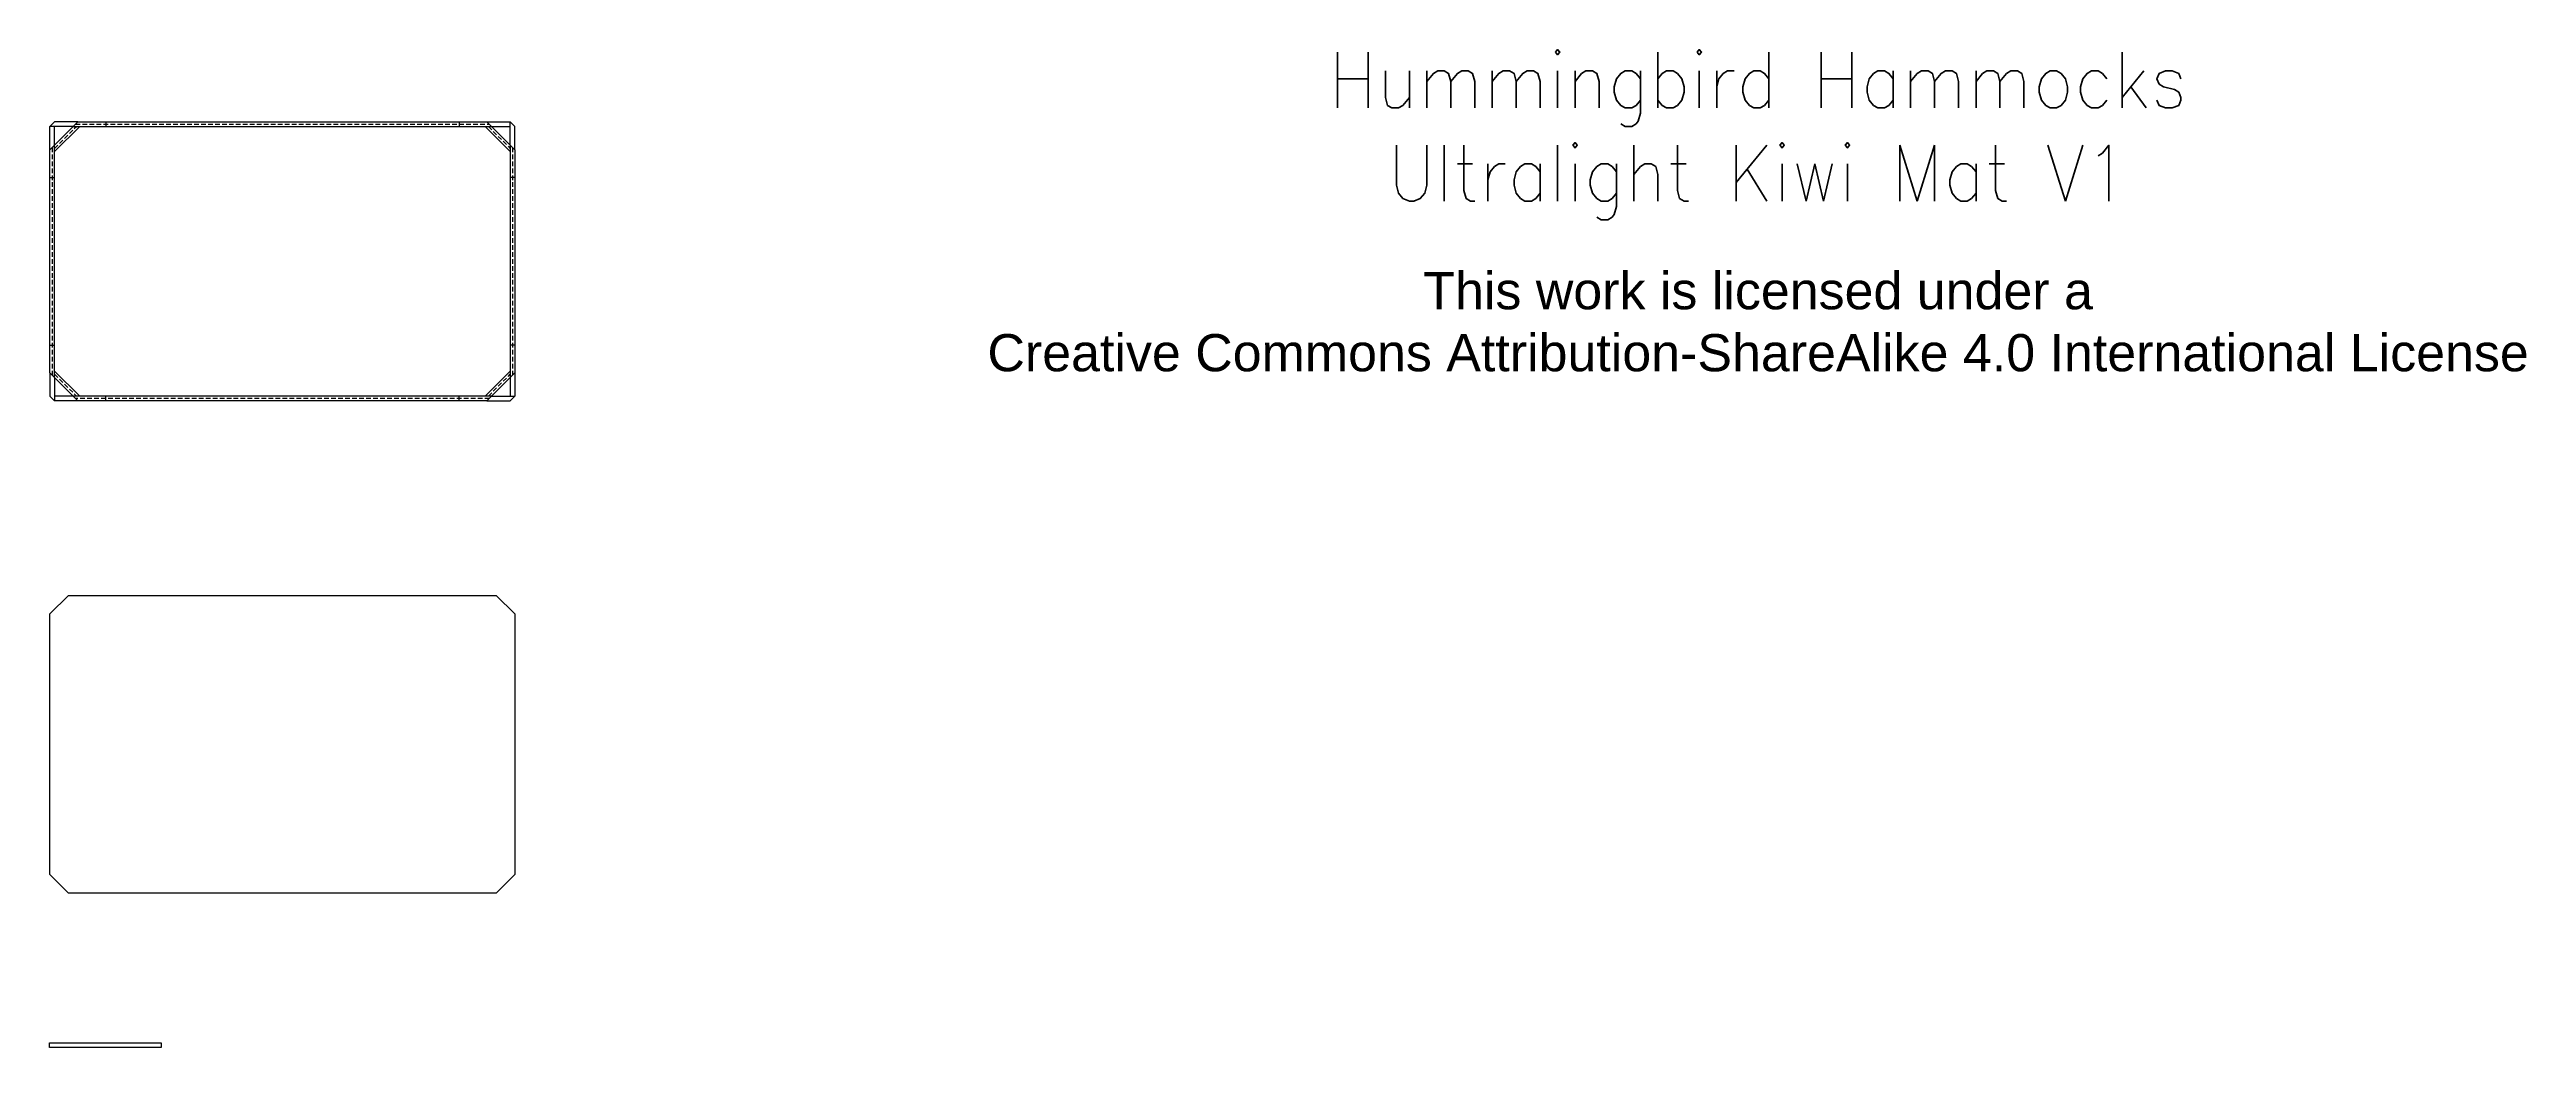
# Model space of a CAD drawing. Header units: inches. Extents: x 22 to 155, y 44 to 98.
import ezdxf

# ---------------------------------------------------------------- set-up
doc = ezdxf.new("R2010")
doc.units = ezdxf.units.IN
doc.header["$MEASUREMENT"] = 0
doc.linetypes.add('DASHED', pattern=[0.375, 0.25, -0.125])
doc.layers.add('Hidden', color=2, linetype='Continuous')
doc.layers.add('Stitching', color=1, linetype='DASHED')
doc.styles.add('textstyle25', font='Standard')
doc.styles.add('textstyle26', font='Standard')

msp = doc.modelspace()

# ---------------------------------------------------------------- linework, layer by layer
for p, q in [((22.19, 92.41), (23.69, 93.91)), ((22.19, 93.66), (22.44, 93.91)), ((23.44, 93.66), (22.19, 93.66)), ((22.19, 92.41), (22.19, 93.66)), ((23.69, 93.91), (22.44, 93.91)), ((22.44, 92.31), (23.8, 93.66)), ((22.44, 92.66), (22.44, 93.66)), ((45.59, 93.66), (46.94, 92.31)), ((45.69, 93.91), (47.19, 92.41)), ((45.69, 93.91), (46.94, 93.91)), ((45.94, 93.66), (46.94, 93.66)), ((46.94, 92.66), (46.94, 93.91)), ((46.94, 93.91), (47.19, 93.66)), ((47.19, 92.41), (47.19, 93.66)), ((22.19, 80.41), (23.69, 78.91)), ((22.19, 80.41), (22.19, 79.16)), ((22.44, 80.51), (23.8, 79.16)), ((22.44, 80.16), (22.44, 78.91)), ((45.59, 79.16), (46.94, 80.51)), ((45.69, 78.91), (47.19, 80.41)), ((46.94, 80.16), (46.94, 79.16)), ((47.19, 80.41), (47.19, 79.16)), ((22.44, 78.91), (22.19, 79.16)), ((23.44, 79.16), (22.44, 79.16)), ((23.69, 78.91), (22.44, 78.91)), ((45.69, 78.91), (46.94, 78.91)), ((45.94, 79.16), (47.19, 79.16)), ((47.19, 79.16), (46.94, 78.91)), ((22.19, 67.45), (23.19, 68.45)), ((46.19, 68.45), (47.19, 67.45)), ((23.19, 52.45), (22.19, 53.45)), ((47.19, 53.45), (46.19, 52.45))]:
    msp.add_line(p, q)
for points in [[(23.44, 93.66), (45.94, 93.66)], [(23.69, 93.91), (45.69, 93.91)], [(22.19, 80.41), (22.19, 92.41)], [(22.44, 80.16), (22.44, 92.66)], [(46.94, 92.66), (46.94, 80.16)], [(47.19, 92.41), (47.19, 80.41)], [(45.94, 79.16), (23.44, 79.16)], [(45.69, 78.91), (23.69, 78.91)], [(23.19, 68.45), (46.19, 68.45)], [(22.19, 53.45), (22.19, 67.45)], [(47.19, 67.45), (47.19, 53.45)], [(46.19, 52.45), (23.19, 52.45)]]:
    msp.add_lwpolyline(points)
msp.add_lwpolyline([(22.17, 44.15), (22.17, 44.4), (28.17, 44.4), (28.17, 44.15)], close=True)
at = {"layer": 'Hidden'}
for p, q in [((25.19, 93.91), (25.19, 93.66)), ((44.19, 93.91), (44.19, 93.66)), ((22.19, 90.91), (22.44, 90.91)), ((47.19, 90.91), (46.94, 90.91)), ((22.19, 81.91), (22.44, 81.91)), ((47.19, 81.91), (46.94, 81.91)), ((25.19, 78.91), (25.19, 79.16)), ((44.19, 78.91), (44.19, 79.16))]:
    msp.add_line(p, q, dxfattribs=at)
at = {"layer": 'Stitching'}
for p, q in [((22.44, 92.48), (23.62, 93.66)), ((45.77, 93.66), (46.94, 92.48)), ((22.44, 80.34), (23.62, 79.16)), ((45.77, 79.16), (46.94, 80.34))]:
    msp.add_line(p, q, dxfattribs=at)
for points in [[(23.57, 93.78), (45.82, 93.78)], [(22.32, 80.28), (22.32, 92.53)], [(47.07, 92.53), (47.07, 80.28)], [(45.82, 79.03), (23.57, 79.03)]]:
    msp.add_lwpolyline(points, dxfattribs=at)

# ---------------------------------------------------------------- texts
at = {"insert": (114.05, 93.15), "char_height": 0.0684, "width": 105.3957, "attachment_point": 5, "style": 'textstyle25'}
msp.add_mtext('{\\H3.00133;Hummingbird Hammocks\\PUltralight Kiwi Mat V1}', dxfattribs=at)
at = {"insert": (114.05, 83.15), "char_height": 0.06843, "attachment_point": 5, "style": 'textstyle26'}
msp.add_mtext('\\fHelvetica Neue,Helvetica,Arial,sans-serif|b0|i0|c0|p0;\\c3618615;\\H1.99926;This work is licensed under a \\P\\c13730329;Creative Commons Attribution-ShareAlike 4.0 International License', dxfattribs=at)

doc.saveas('drawing.dxf')
